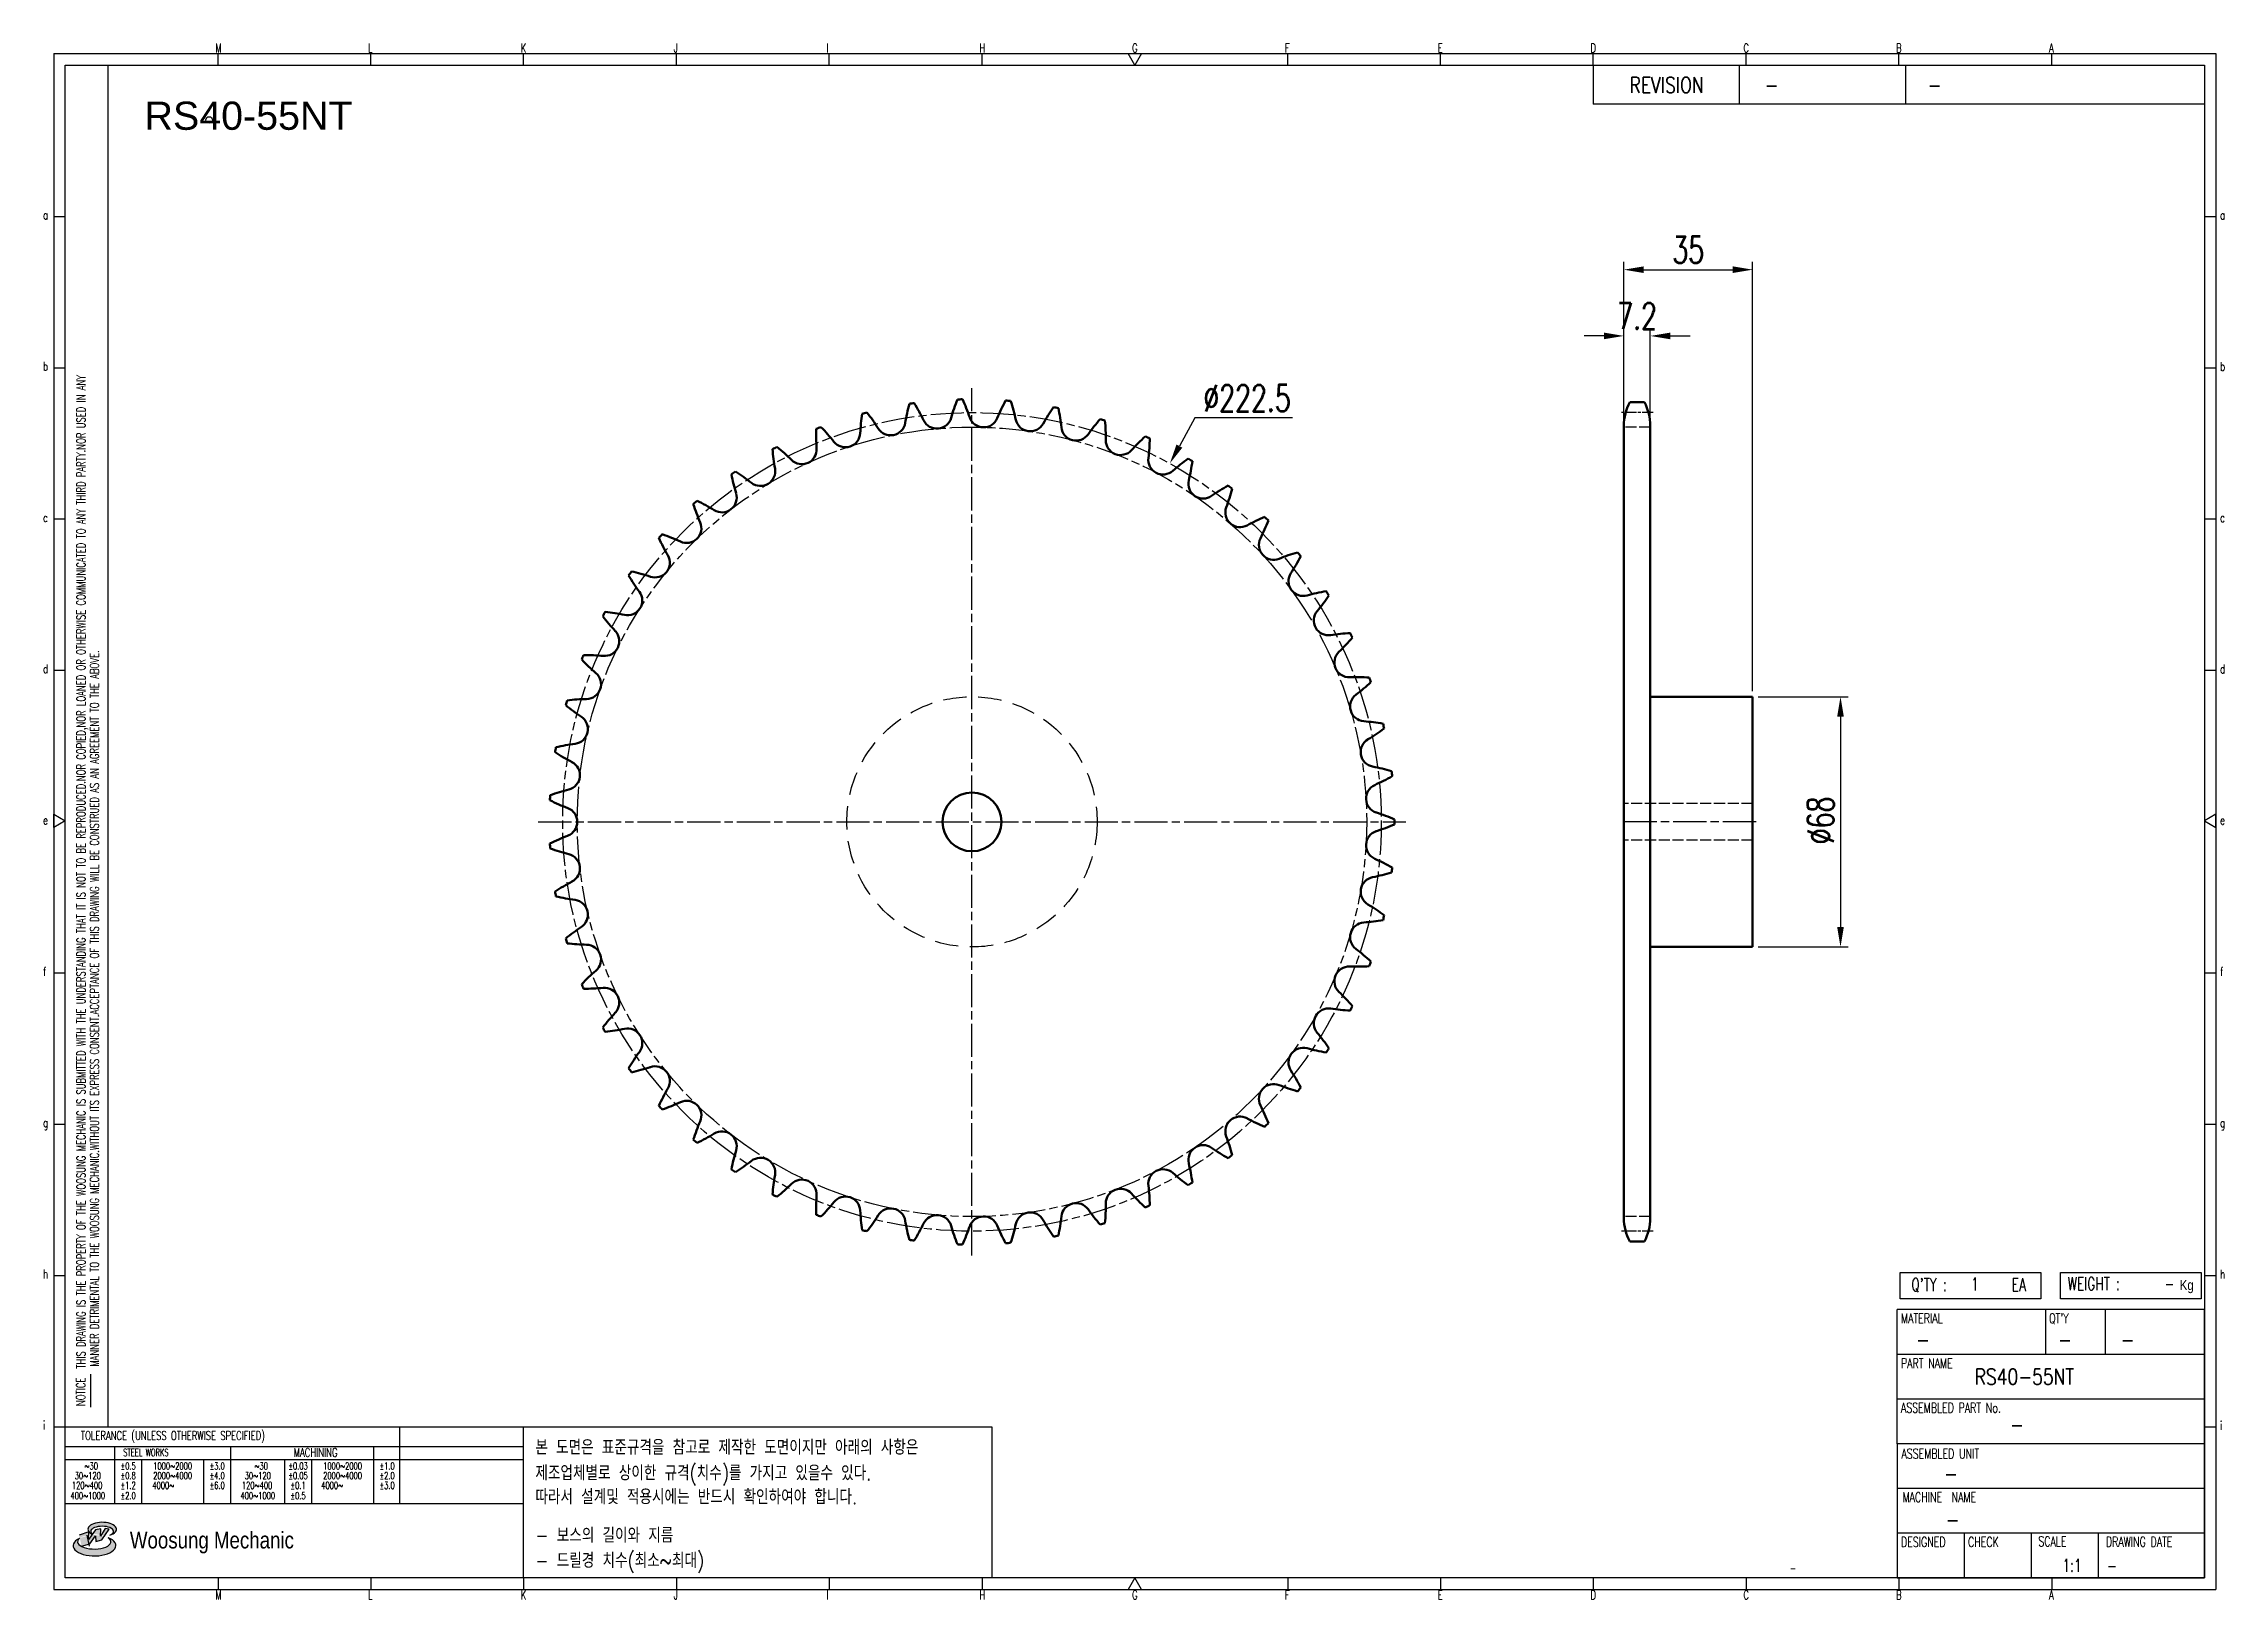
# Model space of a CAD drawing. Header units: millimetres. Extents: x 24040 to 24633, y 29 to 452.
import ezdxf
from ezdxf.enums import TextEntityAlignment as Align

# ---------------------------------------------------------------- set-up
doc = ezdxf.new("R2010")
doc.units = ezdxf.units.MM
for name, pattern in [('AM_ISO02W050', [7.5, 6, -1.5]), ('AM_ISO02W050x2', [3.75, 3, -0.75]), ('AM_ISO08W050', [18, 12, -1.5, 3, -1.5]), ('AM_ISO08W050x2', [9, 6, -0.75, 1.5, -0.75]), ('HIDDEN', [9.525, 6.35, -3.175])]:
    doc.linetypes.add(name, pattern=pattern)
for name, color, linetype, lineweight in [('AM_0N', 7, 'Continuous', 50), ('AM_3N', 6, 'AM_ISO02W050', 25), ('AM_7N', 4, 'AM_ISO08W050', 25)]:
    doc.layers.add(name, color=color, linetype=linetype, lineweight=lineweight)
for name, color, linetype in [('HL', 2, 'HIDDEN'), ('S-DIM', 7, 'Continuous'), ('TITLE', 7, 'Continuous'), ('도면레이아웃', 7, 'Continuous')]:
    doc.layers.add(name, color=color, linetype=linetype)
doc.styles.add('HAN', font='ROMANS.shx', dxfattribs={"width": 0.7, "bigfont": 'whgtxt.shx'})
doc.styles.add('HKD_ST2', font='romans.shx', dxfattribs={"width": 0.7, "height": 4, "bigfont": '@extfont2.shx'})
doc.styles.add('HSG', font='SIMPLEX.shx', dxfattribs={"width": 0.7, "bigfont": 'HSG.shx'})
doc.styles.add('ROMANS', font='romans.shx', dxfattribs={"width": 0.7, "bigfont": 'whgtxt.shx'})
doc.styles.add('SLDTEXTSTYLE4', font='arial.ttf', dxfattribs={"width": 0.8})
doc.styles.get("Standard").update_dxf_attribs({"font": 'arial.ttf'})
doc.dimstyles.new('APP16', dxfattribs={"dimscale": 3, "dimtxt": 2.4, "dimasz": 1.8, "dimexe": 0.7, "dimexo": 0.5, "dimgap": 0.6, "dimtad": 1, "dimtoh": 1, "dimdec": 1, "dimrnd": 0.01, "dimzin": 9, "dimdsep": 46, "dimtxsty": 'HSG', "dimcen": 0, "dimclrd": 1, "dimclre": 1, "dimclrt": 256, "dimazin": 2, "dimtp": 1, "dimtm": 1, "dimtfac": 0.5, "dimtdec": 1, "dimtofl": 0, "dimtmove": 0, "dimatfit": 3, "dimfxl": 0, "dimtvp": 1, "dimtolj": 2, "dimlwd": -1, "dimlwe": -1, "dimarcsym": 0})

# ---------------------------------------------------------------- blocks, each defined once
blk = doc.blocks.new('SUYWSHJH')
at = {"layer": '도면레이아웃'}
h = blk.add_hatch(color=10, dxfattribs=at)
h.paths.add_polyline_path([(1.544, 35.177), (1.554, 34.966), (1.779, 35.034), (2.054, 35.422), (1.908, 35.446), (1.728, 35.167), (1.741, 35.439), (1.547, 35.405), (1.292, 35.041), (1.295, 35.33), (0.943, 35.208), (1.03, 34.8), (1.336, 34.885)])
edge = h.paths.add_edge_path()
edge.add_ellipse((1.795, 35.421), major_axis=(-0.53, 0), ratio=0.487785, start_angle=122.36065, end_angle=403.39574)
edge.add_line((1.411, 35.244), (1.419, 35.261))
edge.add_ellipse((1.798, 35.344), major_axis=(-0.423, 0), ratio=0.444396, start_angle=131.58977, end_angle=386.19408, ccw=False)
edge = h.paths.add_edge_path()
edge.add_ellipse((1.512, 34.815), major_axis=(-0.793, 0), ratio=0.480113, start_angle=314.67633, end_angle=590.85213)
edge.add_ellipse((1.501, 34.958), major_axis=(-0.62, 0), ratio=0.43311, start_angle=331.7024, end_angle=574.42495, ccw=False)
for p, q in [((0, 90.118), (80.15, 90.118)), ((0, 90.118), (0, 33.191)), ((6.089, 89.693), (6.089, 90.118)), ((11.753, 89.693), (11.753, 90.118)), ((17.418, 89.693), (17.418, 90.118)), ((23.082, 89.693), (23.082, 90.118)), ((28.746, 89.693), (28.746, 90.118)), ((34.411, 89.693), (34.411, 90.118)), ((45.739, 89.693), (45.739, 90.118)), ((51.404, 89.693), (51.404, 90.118)), ((57.068, 89.693), (57.068, 90.118)), ((62.732, 89.693), (62.732, 90.118)), ((68.397, 89.693), (68.397, 90.118)), ((74.061, 89.693), (74.061, 90.118)), ((80.15, 90.118), (80.15, 33.191)), ((0, 84.085), (0.425, 84.085)), ((79.725, 84.085), (80.15, 84.085)), ((0, 78.478), (0.425, 78.478)), ((79.725, 78.478), (80.15, 78.478)), ((0, 72.87), (0.425, 72.87)), ((79.725, 72.87), (80.15, 72.87)), ((0, 67.262), (0.425, 67.262)), ((79.725, 67.262), (80.15, 67.262)), ((0, 56.047), (0.425, 56.047)), ((79.725, 56.047), (80.15, 56.047)), ((0, 50.439), (0.425, 50.439)), ((79.725, 50.439), (80.15, 50.439)), ((0, 44.832), (0.425, 44.832)), ((79.725, 44.832), (80.15, 44.832)), ((1.377, 39.947), (1.377, 41.174)), ((0, 39.224), (0.425, 39.224)), ((79.725, 39.224), (80.15, 39.224)), ((0, 33.191), (80.15, 33.191)), ((6.089, 33.616), (6.089, 33.191)), ((11.753, 33.616), (11.753, 33.191)), ((17.418, 33.616), (17.418, 33.191)), ((23.082, 33.616), (23.082, 33.191)), ((28.746, 33.616), (28.746, 33.191)), ((34.411, 33.616), (34.411, 33.191)), ((45.739, 33.616), (45.739, 33.191)), ((51.404, 33.616), (51.404, 33.191)), ((57.068, 33.616), (57.068, 33.191)), ((62.732, 33.616), (62.732, 33.191)), ((68.397, 33.616), (68.397, 33.191)), ((74.061, 33.616), (74.061, 33.191))]:
    blk.add_line(p, q)
at = {"color": 2}
for p, q in [((2.017, 39.224), (2.017, 89.693)), ((0.425, 39.224), (17.418, 39.224)), ((12.816, 39.224), (12.816, 36.382)), ((17.418, 33.616), (17.418, 39.224)), ((0.425, 38.487), (17.418, 38.487)), ((0.425, 38.012), (17.418, 38.012)), ((2.257, 38.487), (2.257, 36.382)), ((3.257, 38.012), (3.257, 36.382)), ((5.557, 38.012), (5.557, 36.382)), ((6.557, 38.5), (6.557, 36.382)), ((8.557, 38.012), (8.557, 36.382)), ((9.557, 38.026), (9.557, 36.382)), ((11.857, 38.487), (11.857, 36.382)), ((0.425, 36.382), (17.418, 36.382))]:
    blk.add_line(p, q, dxfattribs=at)
at = {"color": 6, "ltscale": 0.5}
for p, q in [((57.068, 89.693), (57.068, 88.246)), ((62.47, 89.693), (62.47, 88.246)), ((68.635, 89.693), (68.635, 88.246)), ((79.725, 88.246), (57.068, 88.246)), ((68.336, 38.59), (68.336, 43.563)), ((79.725, 43.563), (68.336, 43.563)), ((73.827, 43.563), (73.827, 41.905)), ((76.037, 43.563), (76.037, 41.905)), ((79.725, 38.59), (79.725, 43.563)), ((79.725, 41.905), (68.336, 41.905)), ((79.725, 40.248), (68.336, 40.248)), ((68.336, 38.59), (68.336, 33.616)), ((79.725, 38.59), (68.336, 38.59)), ((79.725, 33.616), (79.725, 38.59)), ((79.725, 36.932), (68.336, 36.932)), ((79.725, 35.274), (68.336, 35.274)), ((70.822, 33.616), (70.822, 35.274)), ((73.309, 33.616), (73.309, 35.274)), ((75.796, 33.616), (75.796, 35.274)), ((68.336, 33.616), (79.725, 33.616))]:
    blk.add_line(p, q, dxfattribs=at)
for points in [[(40.075, 89.693), (39.83, 90.118), (40.32, 90.118)], [(0.425, 89.693), (79.725, 89.693), (79.725, 33.616), (0.425, 33.616)], [(0.425, 61.679), (0, 61.433), (0, 61.924)], [(79.725, 61.679), (80.15, 61.433), (80.15, 61.924)], [(40.075, 33.616), (39.83, 33.191), (40.32, 33.191)]]:
    blk.add_lwpolyline(points, close=True)
at = {"layer": 'TITLE', "color": 20}
for p, q in [((68.449, 43.961), (68.449, 44.936)), ((68.449, 44.936), (73.654, 44.936)), ((73.654, 44.936), (73.654, 43.961)), ((74.39, 43.961), (74.39, 44.936)), ((74.39, 44.936), (79.595, 44.936)), ((79.595, 44.936), (79.595, 43.961)), ((73.654, 43.961), (68.449, 43.961)), ((79.595, 43.961), (74.39, 43.961))]:
    blk.add_line(p, q, dxfattribs=at)
at = {"layer": '도면레이아웃'}
for p, q in [((1.295, 35.33), (0.943, 35.208)), ((1.03, 34.8), (1.336, 34.885)), ((1.224, 35.208), (1.311, 34.8)), ((1.224, 35.208), (1.224, 35.208)), ((1.547, 35.405), (1.292, 35.041)), ((1.292, 35.041), (1.295, 35.33)), ((1.336, 34.885), (1.544, 35.177)), ((1.419, 35.261), (1.411, 35.244)), ((1.544, 35.177), (1.554, 34.966)), ((1.741, 35.439), (1.547, 35.405)), ((1.554, 34.966), (1.779, 35.034)), ((1.908, 35.446), (1.728, 35.167)), ((1.728, 35.167), (1.741, 35.439)), ((1.779, 35.034), (2.054, 35.422)), ((2.054, 35.422), (1.908, 35.446))]:
    blk.add_line(p, q, dxfattribs=at)
for centre, major_axis, ratio, start_param, end_param in [((1.795, 35.421), (-0.53, 0), 0.487785, 2.135596, 7.040584), ((1.512, 34.815), (-0.793, 0), 0.480113, 5.492138, 10.312315), ((1.501, 34.958), (-0.62, 0), 0.43311, 5.789299, 10.025607), ((1.798, 35.344), (-0.423, 0), 0.444396, 2.296675, 6.740358)]:
    blk.add_ellipse(centre, major_axis=major_axis, ratio=ratio, start_param=start_param, end_param=end_param, dxfattribs=at)
at = {"color": 4, "style": 'HKD_ST2', "width": 0.7}
for s, p in [('M', (5.988, 90.164)), ('L', (11.652, 90.164)), ('K', (17.316, 90.164)), ('J', (22.981, 90.164)), ('I', (28.645, 90.164)), ('H', (34.309, 90.164)), ('G', (39.974, 90.164)), ('F', (45.638, 90.164)), ('E', (51.302, 90.164)), ('D', (56.967, 90.164)), ('C', (62.631, 90.164)), ('B', (68.295, 90.164)), ('A', (73.96, 90.164)), ('a', (-0.395, 83.976)), ('a', (80.305, 83.97)), ('b', (-0.395, 78.368)), ('b', (80.305, 78.362)), ('c', (-0.395, 72.76)), ('c', (80.305, 72.754)), ('d', (-0.395, 67.153)), ('d', (80.305, 67.147)), ('e', (-0.395, 61.545)), ('e', (80.305, 61.539)), ('f', (-0.395, 55.937)), ('f', (80.305, 55.931)), ('g', (-0.395, 50.33)), ('g', (80.305, 50.324)), ('h', (-0.395, 44.722)), ('h', (80.305, 44.716)), ('i', (-0.395, 39.114)), ('i', (80.305, 39.108)), ('M', (5.988, 32.824)), ('L', (11.652, 32.824)), ('K', (17.316, 32.824)), ('J', (22.981, 32.824)), ('I', (28.645, 32.824)), ('H', (34.309, 32.824)), ('G', (39.974, 32.824)), ('F', (45.638, 32.824)), ('E', (51.302, 32.824)), ('D', (56.967, 32.824)), ('C', (62.631, 32.824)), ('B', (68.295, 32.824)), ('A', (73.96, 32.824))]:
    blk.add_text(s, height=0.326, dxfattribs=at).set_placement(p)
for s, height, style, width, p in [('REVISION', 0.5806, 'HAN', 0.8, (58.415, 88.664)), ('-', 0.581, 'HAN', 0.8, (63.426, 88.664)), ('-', 0.581, 'HAN', 0.8, (69.468, 88.664)), ("Q'TY : ", 0.4746, 'HKD_ST2', 0.7, (68.857, 44.253)), ('1', 0.475, 'HKD_ST2', 0.7, (71.071, 44.275)), ('EA', 0.4746, 'HKD_ST2', 0.7, (72.578, 44.253)), ('WEIGHT : ', 0.4746, 'HKD_ST2', 0.7, (74.65, 44.286)), ('-', 0.581, 'HAN', 0.8, (69.029, 42.157)), ('-', 0.581, 'HAN', 0.8, (74.289, 42.157)), ('-', 0.581, 'HAN', 0.8, (76.623, 42.157)), ('-', 0.581, 'HAN', 0.8, (72.515, 39.013)), ('-', 0.581, 'HAN', 0.8, (70.067, 37.189)), ('-', 0.581, 'HAN', 0.8, (70.126, 35.48)), ('1:1', 0.4746, 'HKD_ST2', 0.7, (74.458, 33.848)), ('-', 0.475, 'HKD_ST2', 0.7, (76.112, 33.837))]:
    blk.add_text(s, height=height, dxfattribs=dict(style=style, width=width)).set_placement(p)
at = {"color": 6, "style": 'HKD_ST2', "width": 0.7}
for s, p in [(' THIS DRAWING IS THE PROPERTY OF THE WOOSUNG MECHANIC IS SUBMITTED WITH THE UNDERSTANDING THAT IT IS NOT TO BE REPRODUCED.NOR COPIED,NOR LOANED OR OTHERWISE COMMUNICATED TO ANY THIRD PARTY.NOR USED IN ANY', (1.173, 41.217)), ('MANNER DETRIMENTAL TO THE WOOSUNG MECHANIC.WITHOUT ITS EXPRESS CONSENT.ACCEPTANCE OF THIS DRAWING WILL BE CONSTRUED AS AN AGREEMENT TO THE ABOVE.', (1.672, 41.447))]:
    blk.add_text(s, height=0.326266, rotation=90, dxfattribs=at).set_placement(p)
at = {"style": 'HKD_ST2', "width": 0.7}
blk.add_text('-', height=0.475, dxfattribs=at).set_placement((78.613, 44.286), align=Align.RIGHT)
at = {"color": 4, "style": 'HKD_ST2', "width": 0.7}
for s, height, p in [('MATERIAL', 0.3651, (68.474, 43.425)), ("QT'Y", 0.3651, (73.965, 43.425)), ('PART NAME', 0.3651, (68.474, 41.756)), ('ASSEMBLED PART No.', 0.36511, (68.474, 40.109)), ('ASSEMBLED UNIT', 0.36511, (68.49, 38.408)), ('MACHINE  NAME', 0.36511, (68.532, 36.794)), ('DESIGNED', 0.3651, (68.474, 35.136)), ('CHECK', 0.3651, (70.961, 35.136)), ('SCALE', 0.3651, (73.566, 35.153)), ('DRAWING DATE', 0.36511, (76.071, 35.141))]:
    blk.add_text(s, height=height, dxfattribs=at).set_placement(p, align=Align.TOP_LEFT)
at = {"style": 'HKD_ST2', "width": 0.7}
blk.add_text('NOTICE', height=0.3263, rotation=90, dxfattribs=at).set_placement((1.163, 39.988))
for s, height, style, width, p in [('TOLERANCE (UNLESS OTHERWISE SPECIFIED)', 0.32627, 'HKD_ST2', 0.7, (4.417, 38.896)), ('-', 0.326, 'ROMANS', 0.65, (64.469, 33.975))]:
    blk.add_text(s, height=height, dxfattribs=dict(style=style, width=width)).set_placement(p, align=Align.MIDDLE_CENTER)
at = {"color": 4, "style": 'HKD_ST2', "width": 0.7}
for s, height, p in [('STEEL WORKS', 0.26101, (3.416, 38.268)), ('MACHINING', 0.3263, (9.707, 38.27)), ('%%P0.5', 0.261, (2.757, 37.762)), ('%%P0.8', 0.261, (2.757, 37.411)), ('%%P3.0', 0.261, (6.057, 37.762)), ('%%P4.0', 0.261, (6.057, 37.411)), ('%%P0.03', 0.261, (9.057, 37.762)), ('%%P0.05', 0.261, (9.057, 37.411)), ('%%P1.0', 0.261, (12.357, 37.762)), ('%%P2.0', 0.261, (12.357, 37.411)), ('%%P1.2', 0.261, (2.757, 37.045)), ('%%P2.0', 0.261, (2.757, 36.67)), ('%%P6.0', 0.261, (6.057, 37.045)), ('%%P0.1', 0.261, (9.057, 37.045)), ('%%P0.5', 0.261, (9.057, 36.67)), ('%%P3.0', 0.261, (12.357, 37.045))]:
    blk.add_text(s, height=height, dxfattribs=at).set_placement(p, align=Align.MIDDLE)
for s, height, p in [('30%%126120', 0.261, (1.263, 37.411)), ('%%12630', 0.261, (1.389, 37.762)), ('2000%%1264000', 0.26101, (4.407, 37.411)), ('1000%%1262000', 0.26101, (4.407, 37.762)), ('30%%126120', 0.261, (7.563, 37.411)), ('%%12630', 0.261, (7.689, 37.762)), ('2000%%1264000', 0.26101, (10.707, 37.411)), ('1000%%1262000', 0.26101, (10.707, 37.762)), ('400%%1261000', 0.26101, (1.263, 36.67)), ('120%%126400', 0.26101, (1.237, 37.045)), ('4000%%126', 0.261, (4.061, 37.045)), ('400%%1261000', 0.26101, (7.563, 36.67)), ('120%%126400', 0.26101, (7.537, 37.045)), ('4000%%126', 0.261, (10.321, 37.045))]:
    blk.add_text(s, height=height, dxfattribs=at).set_placement(p, align=Align.MIDDLE_CENTER)
at = {"color": 1, "style": 'SLDTEXTSTYLE4', "width": 0.8}
blk.add_text('Woosung Mechanic', height=0.61957, dxfattribs=at).set_placement((2.822, 34.711))
at = {"layer": 'TITLE', "width": 0.8}
blk.add_text('Kg', height=0.3789, dxfattribs=at).set_placement((78.807, 44.286))
blk = doc.blocks.new('*D2')
at = {"layer": 'Defpoints', "color": 0, "transparency": 16777216}
for p in [(24346.14, 337.62), (24238.63, 142.86)]:
    blk.add_point(p, dxfattribs=at)
at = {"layer": 'S-DIM', "color": 1, "transparency": 16777216}
for p, q in [((24352.97, 349.99), (24348.75, 342.35)), ((24379.49, 349.99), (24352.97, 349.99))]:
    blk.add_line(p, q, dxfattribs=at)
blk.add_solid([(24347.96, 342.78), (24349.53, 341.91), (24346.14, 337.62)], dxfattribs=at)
at = {"layer": 'S-DIM', "transparency": 16777216, "insert": (24367.13, 355.39), "char_height": 7.2, "attachment_point": 5, "style": 'HSG'}
blk.add_mtext('\\A2;∅222.5', dxfattribs=at)
blk = doc.blocks.new('*D3')
at = {"layer": 'Defpoints', "color": 0, "transparency": 16777216}
for p in [(24476.72, 372.29), (24469.52, 347.49), (24476.72, 347.49)]:
    blk.add_point(p, dxfattribs=at)
at = {"layer": 'S-DIM', "color": 1, "transparency": 16777216}
for p, q in [((24469.52, 348.99), (24469.52, 374.39)), ((24476.72, 348.99), (24476.72, 374.39)), ((24464.12, 372.29), (24458.72, 372.29)), ((24482.12, 372.29), (24487.52, 372.29))]:
    blk.add_line(p, q, dxfattribs=at)
for points in [[(24464.12, 373.19), (24464.12, 371.39), (24469.52, 372.29)], [(24482.12, 373.19), (24482.12, 371.39), (24476.72, 372.29)]]:
    blk.add_solid(points, dxfattribs=at)
at = {"layer": 'S-DIM', "transparency": 16777216, "insert": (24473.12, 377.69), "char_height": 7.2, "attachment_point": 5, "style": 'HSG'}
blk.add_mtext('\\A2;7.2', dxfattribs=at)
blk = doc.blocks.new('*D4')
at = {"layer": 'Defpoints', "color": 0, "transparency": 16777216}
for p in [(24504.52, 390.29), (24469.52, 347.49), (24504.52, 274.24)]:
    blk.add_point(p, dxfattribs=at)
at = {"layer": 'S-DIM', "color": 1, "transparency": 16777216}
for p, q in [((24469.52, 348.99), (24469.52, 392.39)), ((24504.52, 275.74), (24504.52, 392.39)), ((24474.92, 390.29), (24499.12, 390.29))]:
    blk.add_line(p, q, dxfattribs=at)
for points in [[(24474.92, 391.19), (24474.92, 389.39), (24469.52, 390.29)], [(24499.12, 391.19), (24499.12, 389.39), (24504.52, 390.29)]]:
    blk.add_solid(points, dxfattribs=at)
at = {"layer": 'S-DIM', "transparency": 16777216, "insert": (24487.02, 395.69), "char_height": 7.2, "attachment_point": 5, "style": 'HSG'}
blk.add_mtext('\\A2;35', dxfattribs=at)
blk = doc.blocks.new('*D5')
at = {"layer": 'Defpoints', "color": 0, "transparency": 16777216}
for p in [(24504.52, 274.24), (24504.52, 206.24), (24528.4, 206.24)]:
    blk.add_point(p, dxfattribs=at)
at = {"layer": 'S-DIM', "color": 1, "transparency": 16777216}
for p, q in [((24506.02, 274.24), (24530.5, 274.24)), ((24528.4, 268.84), (24528.4, 211.64)), ((24506.02, 206.24), (24530.5, 206.24))]:
    blk.add_line(p, q, dxfattribs=at)
for points in [[(24527.5, 268.84), (24529.3, 268.84), (24528.4, 274.24)], [(24527.5, 211.64), (24529.3, 211.64), (24528.4, 206.24)]]:
    blk.add_solid(points, dxfattribs=at)
at = {"layer": 'S-DIM', "transparency": 16777216, "insert": (24523, 240.64), "char_height": 7.2, "attachment_point": 5, "rotation": 90, "style": 'HSG'}
blk.add_mtext('\\A2;%%c68', dxfattribs=at)

msp = doc.modelspace()

# ---------------------------------------------------------------- linework, layer by layer
at = {"color": 4}
msp.add_lwpolyline([(24170.54, 75.88), (24297.81, 75.88), (24297.81, 34.77), (24170.54, 34.77)], close=True, dxfattribs=at)
msp.add_circle((24085.11, 430.97), 0.886)
at = {"layer": 'AM_0N'}
for p, q in [((24471.14, 354.27), (24475.11, 354.27)), ((24469.52, 347.87), (24469.52, 132.6)), ((24476.72, 347.87), (24476.72, 132.6)), ((24476.72, 274.24), (24504.52, 274.24)), ((24504.52, 274.24), (24504.52, 206.24)), ((24476.72, 206.24), (24504.52, 206.24)), ((24471.14, 126.2), (24475.11, 126.2))]:
    msp.add_line(p, q, dxfattribs=at)
msp.add_circle((24292.38, 240.24), 8, dxfattribs=at)
for centre, radius, start, end in [((24316.32, 343.19), 54.38, 171.58486, 177.18182), ((24292.38, 240.24), 114.86, 104.38891, 105.06564), ((24220.91, 318.11), 54.38, 32.27273, 37.86968), ((24327.9, 339.79), 54.38, 165.03941, 170.63636), ((24292.38, 240.24), 114.86, 97.84345, 98.52019), ((24230.25, 325.75), 54.38, 25.72727, 31.32423), ((24282.86, 351.1), 4.01, 205.72727, 344.09091), ((24339.02, 335.1), 54.38, 158.49395, 164.09091), ((24292.38, 240.24), 114.86, 91.298, 91.97473), ((24240.41, 332.28), 54.38, 19.18182, 24.77877), ((24295.56, 351.46), 4.01, 199.18182, 337.54545), ((24349.52, 329.16), 54.38, 151.9485, 157.54545), ((24292.38, 240.24), 114.86, 84.75254, 85.42928), ((24251.24, 337.6), 54.38, 12.63636, 18.23332), ((24359.29, 322.07), 54.38, 145.40304, 151), ((24292.38, 240.24), 114.86, 78.20709, 78.88382), ((24262.6, 341.66), 54.38, 6.09091, 11.68787), ((24368.18, 313.91), 54.38, 138.85759, 144.45455), ((24292.38, 240.24), 114.86, 71.66163, 72.33837), ((24483.02, 347.87), 13.5, 151.70092, 180), ((24463.22, 347.87), 13.5, 0, 28.29908), ((24304.43, 345.25), 54.38, 178.13032, 183.72727), ((24292.38, 240.24), 114.86, 110.93436, 111.61109), ((24212.5, 309.46), 54.38, 38.81818, 44.41514), ((24258, 346.06), 4.01, 218.81818, 357.18182), ((24270.28, 349.29), 4.01, 212.27273, 350.63636), ((24308.22, 350.38), 4.01, 192.63636, 331), ((24320.67, 347.85), 4.01, 186.09091, 324.45455), ((24274.36, 344.39), 54.38, 359.54545, 5.14241), ((24332.75, 343.93), 4.01, 179.54545, 317.90909), ((24376.08, 304.79), 54.38, 132.31213, 137.90909), ((24292.38, 240.24), 114.86, 65.11618, 65.79291), ((24286.35, 345.77), 54.38, 353, 358.59696), ((24292.38, 240.24), 114.86, 117.47981, 118.15655), ((24292.38, 345.94), 54.38, 184.67577, 190.27273), ((24205.13, 299.9), 54.38, 45.36364, 50.96059), ((24246.16, 341.45), 4.01, 225.36364, 3.72727), ((24344.31, 338.65), 4.01, 173, 311.36364), ((24382.9, 294.82), 54.38, 125.76668, 131.36364), ((24292.38, 240.24), 114.86, 58.57072, 59.24746), ((24298.42, 345.77), 54.38, 346.45455, 352.0515), ((24292.38, 240.24), 114.86, 124.02527, 124.702), ((24280.33, 345.25), 54.38, 191.22123, 196.81818), ((24198.9, 289.57), 54.38, 51.90909, 57.50605), ((24234.92, 335.53), 4.01, 231.90909, 10.27273), ((24355.19, 332.09), 4.01, 166.45455, 304.81818), ((24292.38, 240.24), 114.86, 130.57072, 131.24746), ((24268.44, 343.19), 54.38, 197.76668, 203.36364), ((24193.88, 278.59), 54.38, 58.45455, 64.0515), ((24224.43, 328.35), 4.01, 238.45455, 16.81818), ((24388.53, 284.15), 54.38, 119.22123, 124.81818), ((24310.41, 344.39), 54.38, 339.90909, 345.50605), ((24292.38, 240.24), 114.86, 52.02527, 52.702), ((24214.83, 320.03), 4.01, 245, 23.36364), ((24365.25, 324.33), 4.01, 159.90909, 298.27273), ((24392.91, 272.91), 54.38, 112.67577, 118.27273), ((24322.16, 341.66), 54.38, 333.36364, 338.96059), ((24292.38, 240.24), 114.86, 45.47981, 46.15655), ((24292.38, 240.24), 114.86, 137.11618, 137.79291), ((24256.86, 339.79), 54.38, 204.31213, 209.90909), ((24190.15, 267.11), 54.38, 65, 70.59696), ((24374.36, 315.48), 4.01, 153.36364, 291.72727), ((24292.38, 240.24), 114.86, 143.66163, 144.33837), ((24187.76, 255.28), 54.38, 71.54545, 77.14241), ((24206.24, 310.67), 4.01, 251.54545, 29.90909), ((24395.97, 261.23), 54.38, 106.13032, 111.72727), ((24333.53, 337.6), 54.38, 326.81818, 332.41514), ((24292.38, 240.24), 114.86, 38.93436, 39.61109), ((24198.77, 300.4), 4.01, 258.09091, 36.45455), ((24245.74, 335.09), 54.38, 210.85759, 216.45455), ((24382.4, 305.64), 4.01, 146.81818, 285.18182), ((24397.69, 249.29), 54.38, 99.58486, 105.18182), ((24292.38, 240.24), 114.86, 32.38891, 33.06564), ((24292.38, 240.24), 114.86, 150.20709, 150.88382), ((24186.72, 243.26), 54.38, 78.09091, 83.68787), ((24389.27, 294.95), 4.01, 140.27273, 278.63636), ((24344.36, 332.28), 54.38, 320.27273, 325.86968), ((24235.23, 329.16), 54.38, 217.40304, 223), ((24192.53, 289.33), 4.01, 264.63636, 43), ((24398.04, 237.22), 54.38, 93.03941, 98.63636), ((24292.38, 240.24), 114.86, 25.84345, 26.52019), ((24292.38, 240.24), 114.86, 156.75254, 157.42928), ((24187.07, 231.2), 54.38, 84.63636, 90.23332), ((24394.87, 283.55), 4.01, 133.72727, 272.09091), ((24354.51, 325.75), 54.38, 313.72727, 319.32423), ((24225.47, 322.06), 54.38, 223.9485, 229.54545), ((24187.58, 277.63), 4.01, 271.18182, 49.54545), ((24397, 225.2), 54.38, 86.49395, 92.09091), ((24292.38, 240.24), 114.86, 19.298, 19.97473), ((24292.38, 240.24), 114.86, 163.298, 163.97473), ((24188.79, 219.25), 54.38, 91.18182, 96.77877), ((24399.14, 271.59), 4.01, 127.18182, 265.54545), ((24363.85, 318.11), 54.38, 307.18182, 312.77877), ((24216.58, 313.9), 54.38, 230.49395, 236.09091), ((24184, 265.44), 4.01, 277.72727, 56.09091), ((24394.61, 213.37), 54.38, 79.9485, 85.54545), ((24292.38, 240.24), 114.86, 12.75254, 13.42928), ((24191.85, 207.58), 54.38, 97.72727, 103.32423), ((24402.02, 259.21), 4.01, 120.63636, 259), ((24372.27, 309.46), 54.38, 300.63636, 306.23332), ((24292.38, 240.24), 114.86, 169.84345, 170.52019), ((24208.68, 304.78), 54.38, 237.03941, 242.63636), ((24181.84, 252.92), 4.01, 284.27273, 62.63636), ((24390.88, 201.89), 54.38, 73.40304, 79), ((24196.23, 196.33), 54.38, 104.27273, 109.86968), ((24403.47, 246.59), 4.01, 114.09091, 252.45455), ((24379.63, 299.9), 54.38, 294.09091, 299.68787), ((24292.38, 240.24), 114.86, 6.20709, 6.88382), ((24292.38, 240.24), 114.86, 176.38891, 177.06564), ((24201.86, 294.82), 54.38, 243.58486, 249.18182), ((24181.11, 240.24), 4.01, 290.81818, 69.18182), ((24403.47, 233.89), 4.01, 107.54545, 245.90909), ((24385.87, 190.92), 54.38, 66.85759, 72.45455), ((24385.87, 289.56), 54.38, 287.54545, 293.14241), ((24292.38, 240.24), 114.86, 359.66163, 0.33837), ((24201.86, 185.66), 54.38, 110.81818, 116.41514), ((24292.38, 240.24), 114.86, 182.93436, 183.61109), ((24196.23, 284.15), 54.38, 250.13032, 255.72727), ((24181.84, 227.56), 4.01, 297.36364, 75.72727), ((24402.02, 221.27), 4.01, 101, 239.36364), ((24390.88, 278.59), 54.38, 281, 286.59696), ((24379.63, 180.58), 54.38, 60.31213, 65.90909), ((24292.38, 240.24), 114.86, 353.11618, 353.79291), ((24208.68, 175.7), 54.38, 117.36364, 122.96059), ((24292.38, 240.24), 114.86, 189.47981, 190.15655), ((24191.85, 272.9), 54.38, 256.67577, 262.27273), ((24184, 215.04), 4.01, 303.90909, 82.27273), ((24394.61, 267.11), 54.38, 274.45455, 280.0515), ((24372.27, 171.02), 54.38, 53.76668, 59.36364), ((24292.38, 240.24), 114.86, 346.57072, 347.24746), ((24216.58, 166.58), 54.38, 123.90909, 129.50605), ((24292.38, 240.24), 114.86, 196.02527, 196.702), ((24399.14, 208.89), 4.01, 94.45455, 232.81818), ((24188.79, 261.23), 54.38, 263.22123, 268.81818), ((24187.58, 202.85), 4.01, 310.45455, 88.81818), ((24363.85, 162.37), 54.38, 47.22123, 52.81818), ((24292.38, 240.24), 114.86, 340.02527, 340.702), ((24225.47, 158.41), 54.38, 130.45455, 136.0515), ((24292.38, 240.24), 114.86, 202.57072, 203.24746), ((24394.87, 196.93), 4.01, 87.90909, 226.27273), ((24397, 255.28), 54.38, 267.90909, 273.50605), ((24187.07, 249.28), 54.38, 269.76668, 275.36364), ((24192.53, 191.14), 4.01, 317, 95.36364), ((24354.51, 154.73), 54.38, 40.67577, 46.27273), ((24292.38, 240.24), 114.86, 333.47981, 334.15655), ((24235.23, 151.32), 54.38, 137, 142.59696), ((24292.38, 240.24), 114.86, 209.11618, 209.79291), ((24186.72, 237.22), 54.38, 276.31213, 281.90909), ((24198.77, 180.08), 4.01, 323.54545, 101.90909), ((24389.27, 185.52), 4.01, 81.36364, 219.72727), ((24398.04, 243.26), 54.38, 261.36364, 266.96059), ((24382.4, 174.84), 4.01, 74.81818, 213.18182), ((24397.69, 231.19), 54.38, 254.81818, 260.41514), ((24344.36, 148.2), 54.38, 34.13032, 39.72727), ((24292.38, 240.24), 114.86, 326.93436, 327.61109), ((24245.74, 145.39), 54.38, 143.54545, 149.14241), ((24292.38, 240.24), 114.86, 215.66163, 216.33837), ((24187.76, 225.19), 54.38, 282.85759, 288.45455), ((24206.24, 169.8), 4.01, 330.09091, 108.45455), ((24333.53, 142.88), 54.38, 27.58486, 33.18182), ((24256.86, 140.69), 54.38, 150.09091, 155.68787), ((24374.36, 165), 4.01, 68.27273, 206.63636), ((24395.97, 219.25), 54.38, 248.27273, 253.86968), ((24292.38, 240.24), 114.86, 320.38891, 321.06564), ((24292.38, 240.24), 114.86, 222.20709, 222.88382), ((24190.15, 213.37), 54.38, 289.40304, 295), ((24214.83, 160.44), 4.01, 336.63636, 115), ((24365.25, 156.15), 4.01, 61.72727, 200.09091), ((24322.16, 138.82), 54.38, 21.03941, 26.63636), ((24268.44, 137.29), 54.38, 156.63636, 162.23332), ((24193.88, 201.89), 54.38, 295.9485, 301.54545), ((24224.43, 152.12), 4.01, 343.18182, 121.54545), ((24310.41, 136.09), 54.38, 14.49395, 20.09091), ((24392.91, 207.57), 54.38, 241.72727, 247.32423), ((24292.38, 240.24), 114.86, 313.84345, 314.52019), ((24292.38, 240.24), 114.86, 228.75254, 229.42928), ((24280.33, 135.23), 54.38, 163.18182, 168.77877), ((24234.92, 144.95), 4.01, 349.72727, 128.09091), ((24355.19, 148.39), 4.01, 55.18182, 193.54545), ((24388.53, 196.33), 54.38, 235.18182, 240.77877), ((24292.38, 240.24), 114.86, 307.298, 307.97473), ((24292.38, 240.24), 114.86, 235.298, 235.97473), ((24198.9, 190.91), 54.38, 302.49395, 308.09091), ((24292.38, 134.54), 54.38, 169.72727, 175.32423), ((24246.16, 139.02), 4.01, 356.27273, 134.63636), ((24344.31, 141.83), 4.01, 48.63636, 187), ((24382.9, 185.65), 54.38, 228.63636, 234.23332), ((24292.38, 240.24), 114.86, 300.75254, 301.42928), ((24298.42, 134.71), 54.38, 7.9485, 13.54545), ((24292.38, 240.24), 114.86, 241.84345, 242.52019), ((24205.13, 180.58), 54.38, 309.03941, 314.63636), ((24304.43, 135.23), 54.38, 176.27273, 181.86968), ((24212.5, 171.02), 54.38, 315.58486, 321.18182), ((24258, 134.42), 4.01, 2.81818, 141.18182), ((24320.67, 132.63), 4.01, 35.54545, 173.90909), ((24274.36, 136.09), 54.38, 354.85759, 0.45455), ((24332.75, 136.55), 4.01, 42.09091, 180.45455), ((24376.08, 175.69), 54.38, 222.09091, 227.68787), ((24286.35, 134.71), 54.38, 1.40304, 7), ((24292.38, 240.24), 114.86, 248.38891, 249.06564), ((24316.32, 137.29), 54.38, 182.81818, 188.41514), ((24220.91, 162.36), 54.38, 322.13032, 327.72727), ((24270.28, 131.19), 4.01, 9.36364, 147.72727), ((24327.9, 140.69), 54.38, 189.36364, 194.96059), ((24230.25, 154.73), 54.38, 328.67577, 334.27273), ((24282.86, 129.38), 4.01, 15.90909, 154.27273), ((24339.02, 145.38), 54.38, 195.90909, 201.50605), ((24295.56, 129.01), 4.01, 22.45455, 160.81818), ((24349.52, 151.32), 54.38, 202.45455, 208.0515), ((24251.24, 142.88), 54.38, 341.76668, 347.36364), ((24308.22, 130.1), 4.01, 29, 167.36364), ((24359.29, 158.41), 54.38, 209, 214.59696), ((24262.6, 138.82), 54.38, 348.31213, 353.90909), ((24368.18, 166.57), 54.38, 215.54545, 221.14241), ((24292.38, 240.24), 114.86, 287.66163, 288.33837), ((24292.38, 240.24), 114.86, 294.20709, 294.88382), ((24483.02, 132.6), 13.5, 180, 208.29908), ((24463.22, 132.6), 13.5, 331.70092, 0), ((24292.38, 240.24), 114.86, 254.93436, 255.61109), ((24292.38, 240.24), 114.86, 261.47981, 262.15655), ((24292.38, 240.24), 114.86, 268.02527, 268.702), ((24240.41, 148.2), 54.38, 335.22123, 340.81818), ((24292.38, 240.24), 114.86, 274.57072, 275.24746), ((24292.38, 240.24), 114.86, 281.11618, 281.79291)]:
    msp.add_arc(centre, radius, start, end, dxfattribs=at)
at = {"layer": 'AM_3N', "linetype": 'AM_ISO02W050x2'}
for p, q in [((24476.72, 347.49), (24469.52, 347.49)), ((24476.72, 132.98), (24469.52, 132.98))]:
    msp.add_line(p, q, dxfattribs=at)
at = {"layer": 'AM_3N', "color": 2, "linetype": 'AM_ISO02W050x2'}
for p, q in [((24504.52, 245.24), (24469.52, 245.24)), ((24504.52, 235.24), (24469.52, 235.24))]:
    msp.add_line(p, q, dxfattribs=at)
at = {"layer": 'AM_7N', "linetype": 'AM_ISO08W050x2', "ltscale": 1.5}
for p, q in [((24292.38, 122.38), (24292.38, 358.1)), ((24174.52, 240.24), (24410.24, 240.24)), ((24505.46, 240.24), (24468.76, 240.24))]:
    msp.add_line(p, q, dxfattribs=at)
at = {"layer": 'AM_7N', "linetype": 'AM_ISO08W050x2', "ltscale": 0.5}
for p, q in [((24477.49, 351.47), (24468.76, 351.47)), ((24477.49, 129.01), (24468.76, 129.01))]:
    msp.add_line(p, q, dxfattribs=at)
at = {"layer": 'AM_7N', "linetype": 'AM_ISO08W050x2', "ltscale": 1.5}
for radius in [111.23, 107.26]:
    msp.add_circle((24292.38, 240.24), radius, dxfattribs=at)
at = {"layer": 'HL'}
msp.add_circle((24292.38, 240.24), 34, dxfattribs=at)

# ---------------------------------------------------------------- block references
at = {"xscale": 7.331104175867454, "yscale": 7.331104175867454, "zscale": 7.331104175867454}
msp.add_blockref('SUYWSHJH', (24042.85, -211.67), dxfattribs=at)

# ---------------------------------------------------------------- texts
at = {"color": 2}
msp.add_text('RS40-55NT', height=7.66, dxfattribs=at).set_placement((24067.53, 428.3))
at = {"style": 'HAN', "width": 0.8}
msp.add_text('RS40-55NT', height=4.256, dxfattribs=at).set_placement((24564.87, 87.33))
at = {"color": 4, "style": 'HAN', "width": 0.8}
for s, p in [('본 도면은 표준규격을 참고로 제작한 도면이지만 아래의 사항은', (24173.73, 68.27)), ('제조업체별로 상이한 규격(치수)를 가지고 있을수 있다.', (24173.73, 61.29)), ('따라서 설계및 적용시에는 반드시 확인하여야 합니다.', (24173.73, 54.81)), ('- 보스의 길이와 지름', (24173.73, 44.37)), ('- 드릴경 치수(최소~최대)', (24173.73, 37.51))]:
    msp.add_text(s, height=4.0274, dxfattribs=at).set_placement(p)

# ---------------------------------------------------------------- dimensions: what is measured, and where the dimension line sits
at = {"layer": 'S-DIM'}
dim = msp.add_linear_dim(base=(24504.52, 390.29), p1=(24469.52, 347.49), p2=(24504.52, 274.24), dimstyle='APP16', dxfattribs=at)
dim.commit()
dim.dimension.update_dxf_attribs({"geometry": '*D4', "text_midpoint": (24487.02, 395.69)})
dim = msp.add_linear_dim(base=(24476.72, 372.29), p1=(24469.52, 347.49), p2=(24476.72, 347.49), dimstyle='APP16', dxfattribs=at)
dim.commit()
dim.dimension.update_dxf_attribs({"geometry": '*D3', "text_midpoint": (24473.12, 372.29), "dimtype": 128})
at = {"layer": 'S-DIM', "color": 3}
dim = msp.add_diameter_dim_2p(p1=(24238.63, 142.86), p2=(24346.14, 337.62), dimstyle='APP16', dxfattribs=at)
dim.commit()
dim.dimension.update_dxf_attribs({"geometry": '*D2', "text_midpoint": (24367.13, 349.99), "dimtype": 131})
at = {"layer": 'S-DIM'}
dim = msp.add_linear_dim(base=(24528.4, 206.24), p1=(24504.52, 274.24), p2=(24504.52, 206.24), angle=90, text='%%c<>', dimstyle='APP16', dxfattribs=at)
dim.commit()
dim.dimension.update_dxf_attribs({"geometry": '*D5', "text_midpoint": (24528.4, 240.64), "dimtype": 128})

doc.saveas('drawing.dxf')
